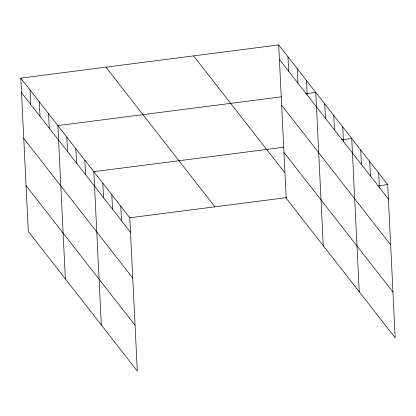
<?xml version="1.0" encoding="UTF-8"?>
<svg xmlns="http://www.w3.org/2000/svg" width="416" height="416" viewBox="0 0 416 416"><rect width="100%" height="100%" fill="white"/><g stroke="black" fill="none" stroke-linecap="round" stroke-linejoin="round"><path stroke-width="0.62" d="M20.8 78.12L129.797 217.771L137.296 371.077L28.298 231.421L20.8 78.12L278.704 44.923L387.702 184.579L395.2 337.88L286.203 198.229L278.704 44.923M281.466 96.819L57.86 125.601L65.359 278.902M305.599 93.714L315.765 92.404L323.258 245.71M283.774 147.238L93.829 171.683L101.327 324.99M341.572 139.802L351.733 138.492L359.232 291.798M129.797 217.771L286.707 197.574M378.175 185.801L387.702 184.579M279.412 59.41L388.409 199.061M281.653 105.222L390.65 244.873M283.962 152.417L392.959 292.074M193.596 55.879L284.612 172.489M105.908 67.163L214.906 206.82M21.507 92.602L130.51 232.258M23.748 138.414L132.751 278.065M26.057 185.614L135.054 325.265M378.711 173.056L379.418 187.543M369.715 161.533L370.427 176.02M360.724 150.015L361.431 164.497M342.742 126.968L343.45 141.456M333.746 115.45L334.454 129.938M324.756 103.927L325.463 118.414M306.498 80.538L307.206 95.02M297.232 68.666L297.939 83.153M287.966 56.794L288.678 71.282M120.806 206.248L121.514 220.735M111.816 194.73L112.523 209.212M102.82 183.206L103.532 197.694M84.838 160.165L85.545 174.652M75.847 148.642L76.554 163.129M66.851 137.119L67.558 151.606M48.594 113.729L49.301 128.216M39.328 101.858L40.04 116.345M30.066 89.986L30.774 104.473"/></g></svg>
